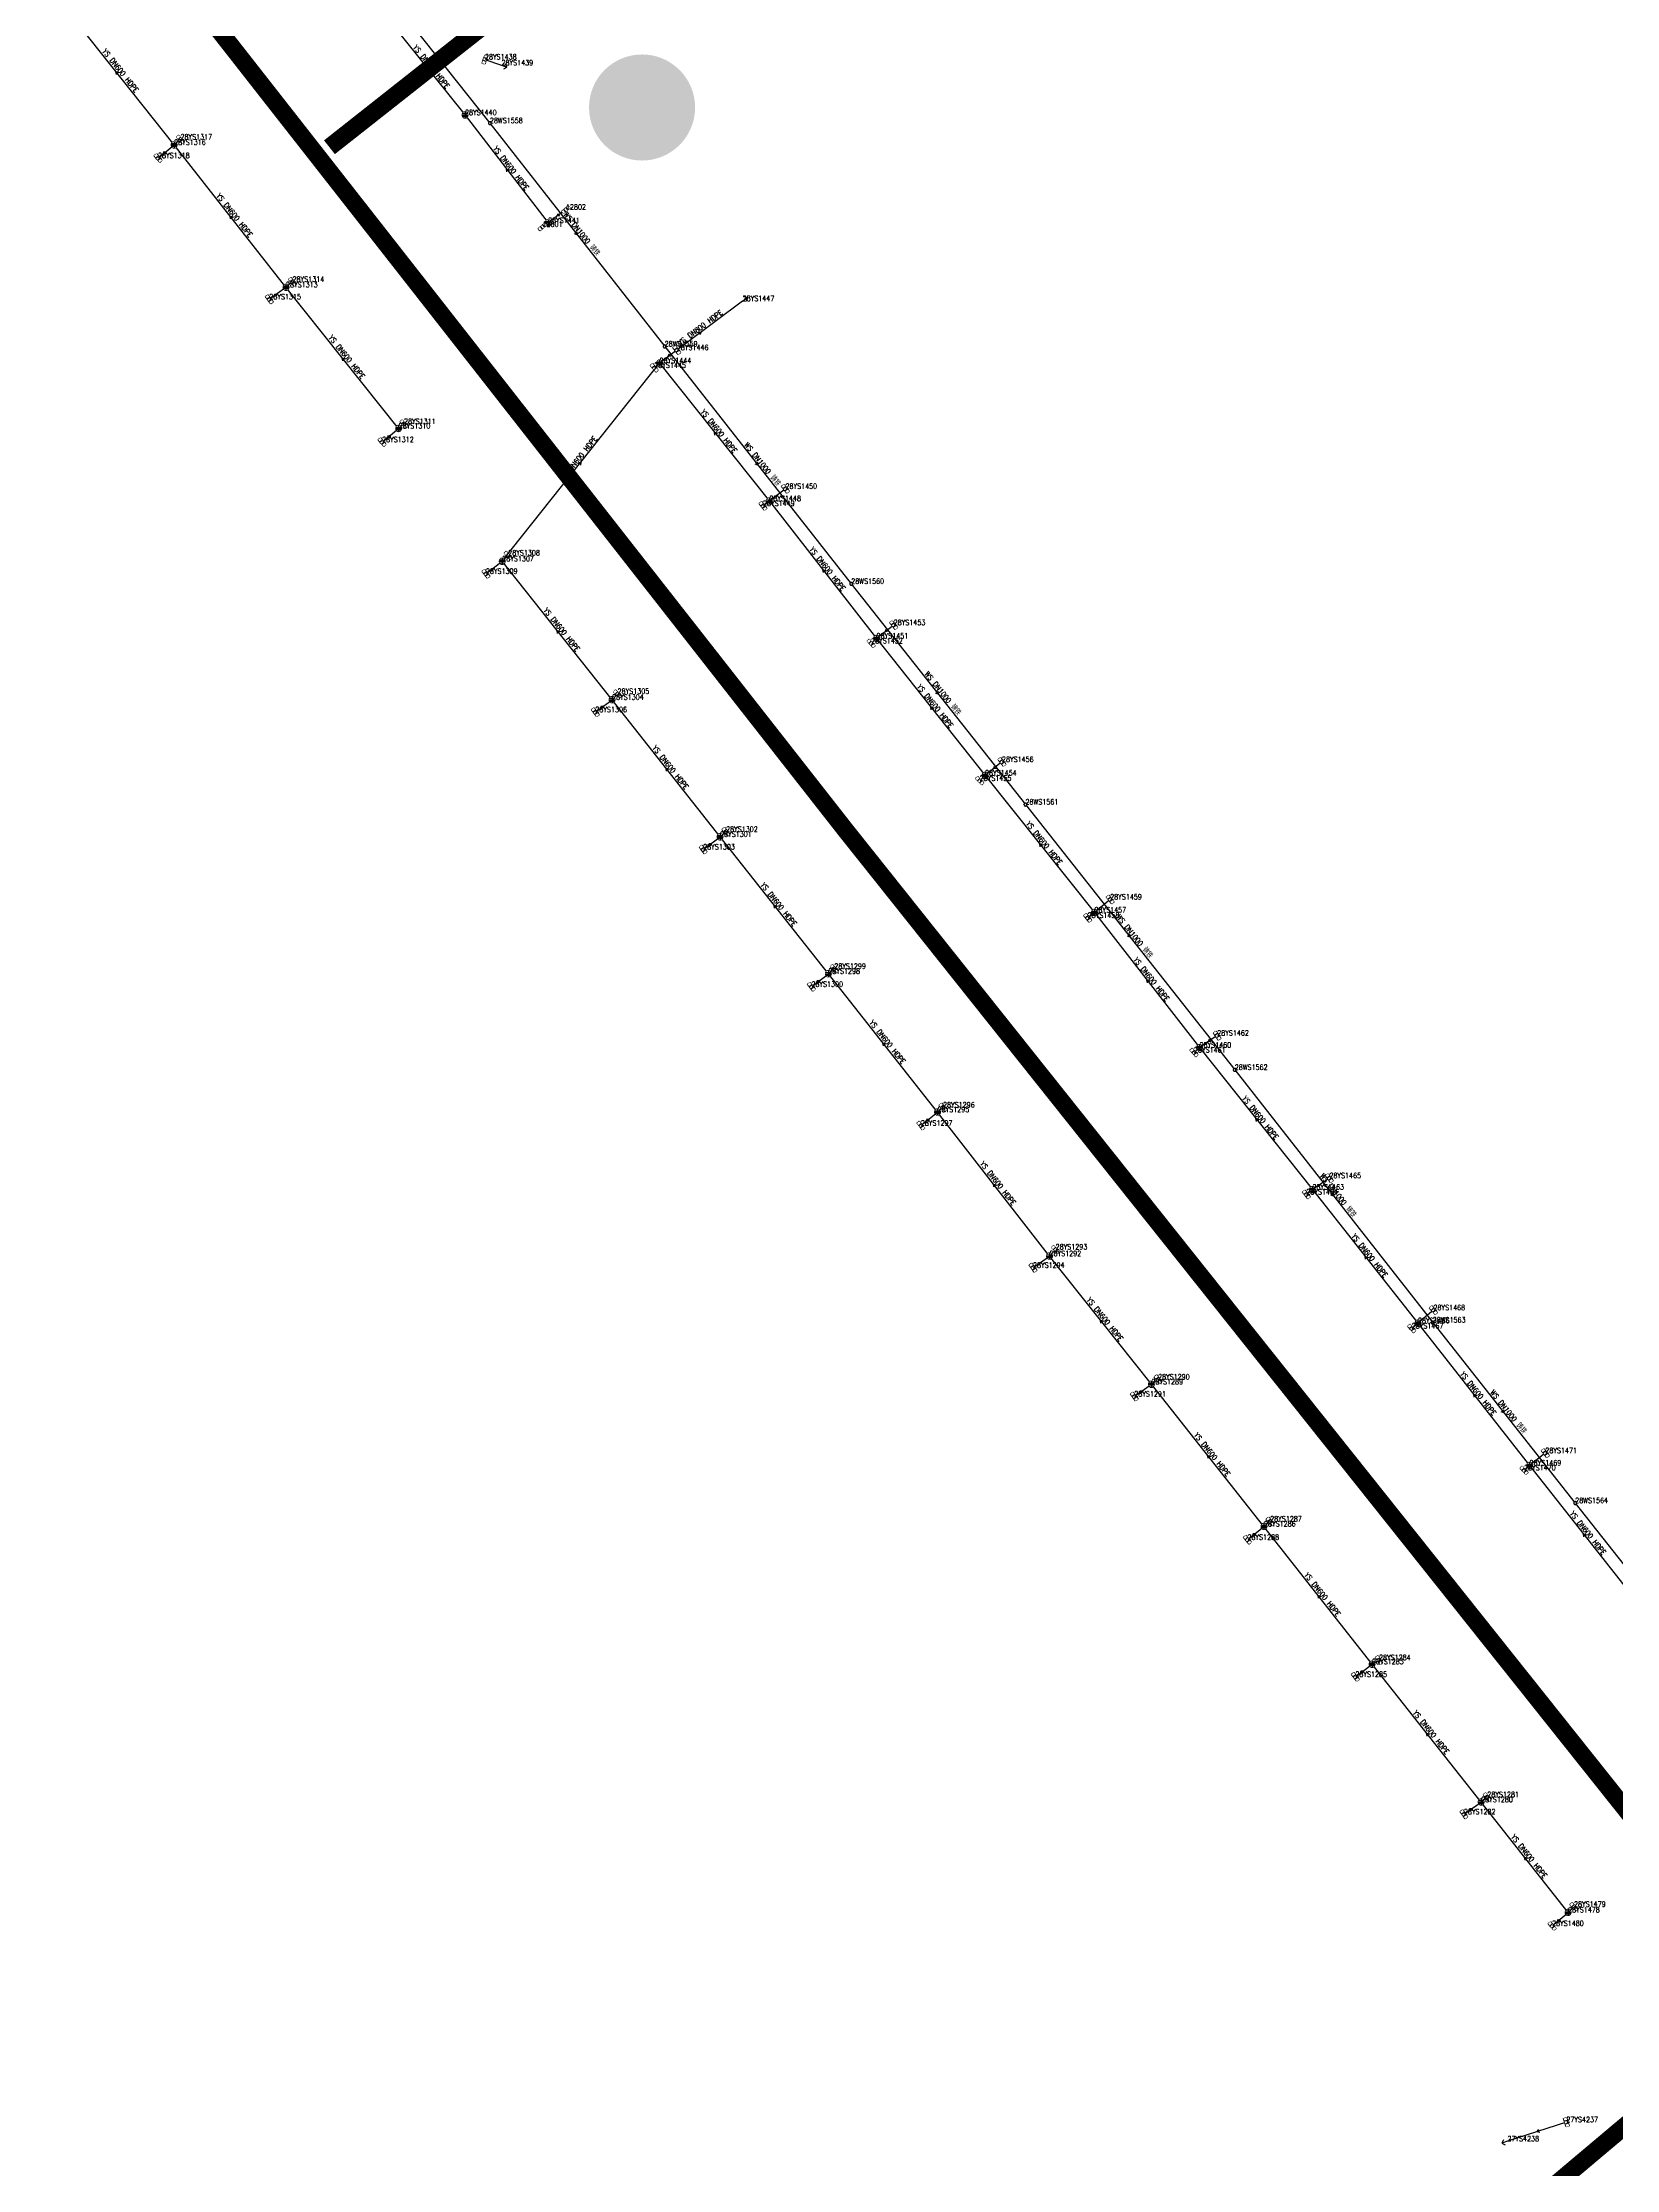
# Model space of a CAD drawing. Extents: x 78813 to 99477, y 2421021 to 2448125.
# Drawn here: x 82290.7 to 82559.9, y 2433852 to 2434215.7 of the extents above; entities that cross this region are included whole.
import ezdxf
from ezdxf.enums import TextEntityAlignment as Align

# ---------------------------------------------------------------- set-up
doc = ezdxf.new("R2010")
doc.units = 0
doc.set_wipeout_variables(frame=1)
doc.layers.get('0').update_dxf_attribs({"linetype": 'CONTINUOUS'})
for name, color, linetype in [('DX_WS', 16, 'CONTINUOUS'), ('DX_YS', 42, 'CONTINUOUS'), ('排口', 170, 'CONTINUOUS'), ('道路', 5, 'CONTINUOUS')]:
    doc.layers.add(name, color=color, linetype=linetype)
for name, color, linetype, true_color in [('WSLINE', 7, 'CONTINUOUS', 0x7f0000), ('YSANNEXE', 7, 'CONTINUOUS', 0xcc9900), ('YSLINE', 7, 'CONTINUOUS', 0xcc9900)]:
    doc.layers.add(name, color=color, linetype=linetype, true_color=true_color)
doc.styles.add('CcNameZT', font='txt.SHX', dxfattribs={"width": 0.8, "bigfont": 'HZTXT.SHX'})
doc.styles.get("Standard").update_dxf_attribs({"font": 'txt.shx', "bigfont": 'hztxt.shx'})

# ---------------------------------------------------------------- blocks, each defined once
blk = doc.blocks.new('PS管线点')
blk.add_wipeout([(0.5, 0), (0.5, 0.03), (0.5, 0.07), (0.49, 0.1), (0.48, 0.14), (0.47, 0.17), (0.46, 0.2), (0.44, 0.23), (0.42, 0.26), (0.4, 0.29), (0.38, 0.32), (0.36, 0.35), (0.33, 0.37), (0.31, 0.39), (0.28, 0.41), (0.25, 0.43), (0.22, 0.45), (0.19, 0.46), (0.15, 0.48), (0.12, 0.49), (0.09, 0.49), (0.05, 0.5), (0.02, 0.5), (-0.02, 0.5), (-0.05, 0.5), (-0.09, 0.49), (-0.12, 0.49), (-0.15, 0.48), (-0.19, 0.46), (-0.22, 0.45), (-0.25, 0.43), (-0.28, 0.41), (-0.31, 0.39), (-0.33, 0.37), (-0.36, 0.35), (-0.38, 0.32), (-0.4, 0.29), (-0.42, 0.26), (-0.44, 0.23), (-0.46, 0.2), (-0.47, 0.17), (-0.48, 0.14), (-0.49, 0.1), (-0.5, 0.07), (-0.5, 0.03), (-0.5, 0), (-0.5, -0.03), (-0.5, -0.07), (-0.49, -0.1), (-0.48, -0.14), (-0.47, -0.17), (-0.46, -0.2), (-0.44, -0.23), (-0.42, -0.26), (-0.4, -0.29), (-0.38, -0.32), (-0.36, -0.35), (-0.33, -0.37), (-0.31, -0.39), (-0.28, -0.41), (-0.25, -0.43), (-0.22, -0.45), (-0.19, -0.46), (-0.15, -0.48), (-0.12, -0.49), (-0.09, -0.49), (-0.05, -0.5), (-0.02, -0.5), (0.02, -0.5), (0.05, -0.5), (0.09, -0.49), (0.12, -0.49), (0.15, -0.48), (0.19, -0.46), (0.22, -0.45), (0.25, -0.43), (0.28, -0.41), (0.31, -0.39), (0.33, -0.37), (0.36, -0.35), (0.38, -0.32), (0.4, -0.29), (0.42, -0.26), (0.44, -0.23), (0.46, -0.2), (0.47, -0.17), (0.48, -0.14), (0.49, -0.1), (0.5, -0.07)])
blk.add_lwpolyline([(0.5, 0), (0.5, 0.03), (0.5, 0.07), (0.49, 0.1), (0.48, 0.14), (0.47, 0.17), (0.46, 0.2), (0.44, 0.23), (0.42, 0.26), (0.4, 0.29), (0.38, 0.32), (0.36, 0.35), (0.33, 0.37), (0.31, 0.39), (0.28, 0.41), (0.25, 0.43), (0.22, 0.45), (0.19, 0.46), (0.15, 0.48), (0.12, 0.49), (0.09, 0.49), (0.05, 0.5), (0.02, 0.5), (-0.02, 0.5), (-0.05, 0.5), (-0.09, 0.49), (-0.12, 0.49), (-0.15, 0.48), (-0.19, 0.46), (-0.22, 0.45), (-0.25, 0.43), (-0.28, 0.41), (-0.31, 0.39), (-0.33, 0.37), (-0.36, 0.35), (-0.38, 0.32), (-0.4, 0.29), (-0.42, 0.26), (-0.44, 0.23), (-0.46, 0.2), (-0.47, 0.17), (-0.48, 0.14), (-0.49, 0.1), (-0.5, 0.07), (-0.5, 0.03), (-0.5, 0), (-0.5, -0.03), (-0.5, -0.07), (-0.49, -0.1), (-0.48, -0.14), (-0.47, -0.17), (-0.46, -0.2), (-0.44, -0.23), (-0.42, -0.26), (-0.4, -0.29), (-0.38, -0.32), (-0.36, -0.35), (-0.33, -0.37), (-0.31, -0.39), (-0.28, -0.41), (-0.25, -0.43), (-0.22, -0.45), (-0.19, -0.46), (-0.15, -0.48), (-0.12, -0.49), (-0.09, -0.49), (-0.05, -0.5), (-0.02, -0.5), (0.02, -0.5), (0.05, -0.5), (0.09, -0.49), (0.12, -0.49), (0.15, -0.48), (0.19, -0.46), (0.22, -0.45), (0.25, -0.43), (0.28, -0.41), (0.31, -0.39), (0.33, -0.37), (0.36, -0.35), (0.38, -0.32), (0.4, -0.29), (0.42, -0.26), (0.44, -0.23), (0.46, -0.2), (0.47, -0.17), (0.48, -0.14), (0.49, -0.1), (0.5, -0.07), (0.5, 0)], close=True)
blk = doc.blocks.new('LX')
for p, q in [((-0.866, 0.5), (0, 0)), ((0, 0), (-0.866, -0.5))]:
    blk.add_line(p, q)
blk = doc.blocks.new('PS出水口')
for points in [[(0, 0), (1.97, 0)], [(1.15, -0.88), (1.97, 0), (1.11, 0.93)]]:
    blk.add_lwpolyline(points)
blk = doc.blocks.new('PS雨篦')
blk.add_lwpolyline([(-1.5, 0.5), (0, 0.5), (1.5, 0.5), (1.5, -0.5), (0, -0.5), (-1.5, -0.5)], close=True)
blk.add_wipeout([(-1.5, 0.5), (0, 0.5), (1.5, 0.5), (1.5, -0.5), (0, -0.5), (-1.5, -0.5)])
for p, q in [((-0.51, -0.5), (-0.51, 0.5)), ((0.49, -0.5), (0.49, 0.5))]:
    blk.add_line(p, q)
blk = doc.blocks.new('PS雨水井')
blk.add_lwpolyline([(1, 0), (1, 0.07), (0.99, 0.14), (0.98, 0.21), (0.96, 0.28), (0.94, 0.34), (0.91, 0.41), (0.88, 0.47), (0.85, 0.53), (0.81, 0.59), (0.77, 0.64), (0.72, 0.69), (0.67, 0.74), (0.62, 0.79), (0.56, 0.83), (0.5, 0.87), (0.44, 0.9), (0.37, 0.93), (0.31, 0.95), (0.24, 0.97), (0.17, 0.98), (0.1, 0.99), (0.03, 1), (-0.03, 1), (-0.1, 0.99), (-0.17, 0.98), (-0.24, 0.97), (-0.31, 0.95), (-0.37, 0.93), (-0.44, 0.9), (-0.5, 0.87), (-0.56, 0.83), (-0.62, 0.79), (-0.67, 0.74), (-0.72, 0.69), (-0.77, 0.64), (-0.81, 0.59), (-0.85, 0.53), (-0.88, 0.47), (-0.91, 0.41), (-0.94, 0.34), (-0.96, 0.28), (-0.98, 0.21), (-0.99, 0.14), (-1, 0.07), (-1, 0), (-1, -0.07), (-0.99, -0.14), (-0.98, -0.21), (-0.96, -0.28), (-0.94, -0.34), (-0.91, -0.41), (-0.88, -0.47), (-0.85, -0.53), (-0.81, -0.59), (-0.77, -0.64), (-0.72, -0.69), (-0.67, -0.74), (-0.62, -0.79), (-0.56, -0.83), (-0.5, -0.87), (-0.44, -0.9), (-0.37, -0.93), (-0.31, -0.95), (-0.24, -0.97), (-0.17, -0.98), (-0.1, -0.99), (-0.03, -1), (0.03, -1), (0.1, -0.99), (0.17, -0.98), (0.24, -0.97), (0.31, -0.95), (0.37, -0.93), (0.44, -0.9), (0.5, -0.87), (0.56, -0.83), (0.62, -0.79), (0.67, -0.74), (0.72, -0.69), (0.77, -0.64), (0.81, -0.59), (0.85, -0.53), (0.88, -0.47), (0.91, -0.41), (0.94, -0.34), (0.96, -0.28), (0.98, -0.21), (0.99, -0.14), (1, 0)], close=True)
blk.add_wipeout([(1, 0), (1, 0.07), (0.99, 0.14), (0.98, 0.21), (0.96, 0.28), (0.94, 0.34), (0.91, 0.41), (0.88, 0.47), (0.85, 0.53), (0.81, 0.59), (0.77, 0.64), (0.72, 0.69), (0.67, 0.74), (0.62, 0.79), (0.56, 0.83), (0.5, 0.87), (0.44, 0.9), (0.37, 0.93), (0.31, 0.95), (0.24, 0.97), (0.17, 0.98), (0.1, 0.99), (0.03, 1), (-0.03, 1), (-0.1, 0.99), (-0.17, 0.98), (-0.24, 0.97), (-0.31, 0.95), (-0.37, 0.93), (-0.44, 0.9), (-0.5, 0.87), (-0.56, 0.83), (-0.62, 0.79), (-0.67, 0.74), (-0.72, 0.69), (-0.77, 0.64), (-0.81, 0.59), (-0.85, 0.53), (-0.88, 0.47), (-0.91, 0.41), (-0.94, 0.34), (-0.96, 0.28), (-0.98, 0.21), (-0.99, 0.14), (-1, 0.07), (-1, 0), (-1, -0.07), (-0.99, -0.14), (-0.98, -0.21), (-0.96, -0.28), (-0.94, -0.34), (-0.91, -0.41), (-0.88, -0.47), (-0.85, -0.53), (-0.81, -0.59), (-0.77, -0.64), (-0.72, -0.69), (-0.67, -0.74), (-0.62, -0.79), (-0.56, -0.83), (-0.5, -0.87), (-0.44, -0.9), (-0.37, -0.93), (-0.31, -0.95), (-0.24, -0.97), (-0.17, -0.98), (-0.1, -0.99), (-0.03, -1), (0.03, -1), (0.1, -0.99), (0.17, -0.98), (0.24, -0.97), (0.31, -0.95), (0.37, -0.93), (0.44, -0.9), (0.5, -0.87), (0.56, -0.83), (0.62, -0.79), (0.67, -0.74), (0.72, -0.69), (0.77, -0.64), (0.81, -0.59), (0.85, -0.53), (0.88, -0.47), (0.91, -0.41), (0.94, -0.34), (0.96, -0.28), (0.98, -0.21), (0.99, -0.14)])
for p, q in [((-1, 0), (0, 0)), ((-0.88, 0.48), (0, 0.47)), ((0, 1), (0, 0)), ((0, 0.47), (0.88, 0.47)), ((0, 0), (0, -1)), ((0, 0), (1, 0)), ((-0.88, -0.48), (0, -0.48)), ((0, -0.48), (0.88, -0.48))]:
    blk.add_line(p, q)
blk = doc.blocks.new('测量点')
h = blk.add_hatch(color=256)
edge = h.paths.add_edge_path()
edge.add_arc((0, 0), 0.5, 0, 360)
blk.add_circle((0, 0), 0.5)

msp = doc.modelspace()

# ---------------------------------------------------------------- hatches: boundary and pattern name
at = {"layer": '排口', "linetype": 'Continuous'}
h = msp.add_hatch(color=256, dxfattribs=at)
edge = h.paths.add_edge_path()
edge.add_arc((82393.25, 2434204.57), 9.07, 0, 360)

# ---------------------------------------------------------------- linework, layer by layer
at = {"layer": 'WSLINE'}
for p, q in [((82331.46, 2434247.08), (82367.23, 2434201.89)), ((82367.23, 2434201.89), (82397.12, 2434163.71)), ((82397.12, 2434163.71), (82429.02, 2434123.12)), ((82429.02, 2434123.12), (82458.81, 2434085.37)), ((82458.81, 2434085.37), (82494.6, 2434040)), ((82494.6, 2434040), (82528.45, 2433996.79)), ((82528.45, 2433996.79), (82552.82, 2433965.93)), ((82552.82, 2433965.93), (82582.27, 2433928.49))]:
    msp.add_line(p, q, dxfattribs=at)
at = {"layer": 'YSLINE'}
for p, q in [((82313.23, 2434198.17), (82293.32, 2434223.29)), ((82349.95, 2434219.5), (82362.98, 2434203.28)), ((82366.38, 2434212.79), (82369.21, 2434211.79)), ((82310.48, 2434195.92), (82313.23, 2434198.17)), ((82314.31, 2434199.12), (82313.23, 2434198.17)), ((82332.36, 2434173.83), (82313.23, 2434198.17)), ((82376.23, 2434184.17), (82377.18, 2434184.83)), ((82380.23, 2434187.1), (82377.18, 2434184.83)), ((82329.51, 2434171.77), (82332.36, 2434173.83)), ((82333.47, 2434174.77), (82332.36, 2434173.83)), ((82351.62, 2434149.69), (82332.36, 2434173.83)), ((82369.34, 2434126.97), (82396.24, 2434160.86)), ((82395.33, 2434160.06), (82396.24, 2434160.86)), ((82396.24, 2434160.86), (82415.02, 2434137.27)), ((82348.79, 2434147.35), (82351.62, 2434149.69)), ((82352.54, 2434150.45), (82351.62, 2434149.69)), ((82413.93, 2434136.43), (82415.02, 2434137.27)), ((82417.77, 2434139.37), (82415.02, 2434137.27)), ((82366.54, 2434124.83), (82369.34, 2434126.97)), ((82370.36, 2434127.98), (82369.34, 2434126.97)), ((82388.12, 2434103.3), (82369.34, 2434126.97)), ((82436.28, 2434116.06), (82433.35, 2434113.77)), ((82432.42, 2434112.93), (82433.35, 2434113.77)), ((82433.35, 2434113.77), (82451.9, 2434090.34)), ((82389.06, 2434104.3), (82388.12, 2434103.3)), ((82385.25, 2434101.16), (82388.12, 2434103.3)), ((82406.59, 2434079.85), (82388.12, 2434103.3)), ((82454.8, 2434092.65), (82451.9, 2434090.34)), ((82450.99, 2434089.44), (82451.9, 2434090.34)), ((82403.7, 2434077.69), (82406.59, 2434079.85)), ((82407.62, 2434080.72), (82406.59, 2434079.85)), ((82425.11, 2434056.44), (82406.59, 2434079.85)), ((82473.3, 2434069.14), (82470.61, 2434066.92)), ((82469.46, 2434065.99), (82470.61, 2434066.92)), ((82470.61, 2434066.92), (82488.58, 2434043.8)), ((82422.21, 2434054.22), (82425.11, 2434056.44)), ((82426.12, 2434057.28), (82425.11, 2434056.44)), ((82443.78, 2434032.78), (82425.11, 2434056.44)), ((82491.6, 2434045.86), (82488.58, 2434043.8)), ((82487.63, 2434042.96), (82488.58, 2434043.8)), ((82440.92, 2434030.47), (82443.78, 2434032.78)), ((82444.72, 2434033.57), (82443.78, 2434032.78)), ((82462.93, 2434008.16), (82443.78, 2434032.78)), ((82510.79, 2434021.48), (82507.88, 2434019.52)), ((82506.84, 2434018.7), (82507.88, 2434019.52)), ((82507.88, 2434019.52), (82525.93, 2433996.68)), ((82463.97, 2434009.29), (82462.93, 2434008.16)), ((82460.1, 2434006.17), (82462.93, 2434008.16)), ((82480.35, 2433986.23), (82462.93, 2434008.16)), ((82524.86, 2433995.78), (82525.93, 2433996.68)), ((82477.42, 2433984.14), (82480.35, 2433986.23)), ((82481.49, 2433987.07), (82480.35, 2433986.23)), ((82499.6, 2433961.93), (82480.35, 2433986.23)), ((82547.71, 2433974.46), (82545.02, 2433972.35)), ((82544.07, 2433971.52), (82545.02, 2433972.35)), ((82496.77, 2433959.65), (82499.6, 2433961.93)), ((82500.66, 2433962.77), (82499.6, 2433961.93)), ((82518.08, 2433938.36), (82499.6, 2433961.93)), ((82515.23, 2433936.19), (82518.08, 2433938.36)), ((82519.28, 2433939.07), (82518.08, 2433938.36)), ((82536.74, 2433914.8), (82518.08, 2433938.36)), ((82533.79, 2433912.7), (82536.74, 2433914.8)), ((82537.79, 2433915.65), (82536.74, 2433914.8)), ((82551.61, 2433895.93), (82536.74, 2433914.8)), ((82552.62, 2433896.9), (82551.61, 2433895.93)), ((82548.87, 2433893.6), (82551.61, 2433895.93)), ((82551.31, 2433860.05), (82541.23, 2433856.78))]:
    msp.add_line(p, q, dxfattribs=at)

# ---------------------------------------------------------------- block references
at = {"layer": 'DX_WS', "xscale": 0.4999999999630151, "yscale": 0.5, "zscale": 0.5, "rotation": 308.2512937831649}
for p in [(82382.17, 2434182.8), (82413.07, 2434143.41), (82443.91, 2434104.24), (82476.7, 2434062.69), (82511.52, 2434018.4), (82540.64, 2433981.36)]:
    msp.add_blockref('LX', p, dxfattribs=at)
at = {"layer": 'DX_YS', "yscale": 0.5, "zscale": 0.5}
for p, xscale, rotation in [((82369.21, 2434211.79, 2.26), 0.4999999999324825, 340.6181495901964), ((82410.45, 2434171.48, 0.12), 0.5000000000154258, 36.78915393120123), ((82541.23, 2433856.78, 2.25), 0.4999999999376258, 197.9444059462593)]:
    msp.add_blockref('PS出水口', p, dxfattribs=dict(at, xscale=xscale, rotation=rotation))
at = {"layer": 'DX_YS', "xscale": 0.5, "yscale": 0.5, "zscale": 0.5}
msp.add_blockref('测量点', (82380.23, 2434187.1, 2.81), dxfattribs=at)
at = {"layer": 'YSANNEXE'}
for p, xscale, yscale, zscale, rotation in [((82303.28, 2434210.73), 0.5000000000000124, 0.5000000000000124, 0.5000000000000124, 128.3425461086518), ((82356.47, 2434211.39), 0.5000000001388842, 0.5, 0.5, 128.8242484920156), ((82370.08, 2434194.06), 0.4999999999060994, 0.5, 0.5, 127.6783329236265), ((82322.8, 2434186), 0.5000000000000124, 0.5000000000000124, 0.5000000000000124, 128.3425461086518), ((82403.35, 2434166.17), 0.5000000000987567, 0.5, 0.5, 36.5780435047836), ((82341.99, 2434161.76), 0.5000000000000124, 0.5000000000000124, 0.5000000000000124, 128.3425461086518), ((82405.63, 2434149.06), 0.5000000001002913, 0.5, 0.5, 128.2512907003004), ((82382.79, 2434143.91), 0.5000000001003929, 0.5, 0.5, 51.56620157030893), ((82424.19, 2434125.52), 0.4999999999060994, 0.5, 0.5, 127.6783329236265), ((82378.73, 2434115.14), 0.5000000000000124, 0.5000000000000124, 0.5000000000000124, 128.3425461086518), ((82442.63, 2434102.05), 0.5000000001002913, 0.5, 0.5, 128.2512907003004), ((82397.35, 2434091.58), 0.5000000000000124, 0.5000000000000124, 0.5000000000000124, 128.3425461086518), ((82461.25, 2434078.63), 0.5000000001388842, 0.5, 0.5, 128.8242484920156), ((82415.85, 2434068.14), 0.5000000000000124, 0.5000000000000124, 0.5000000000000124, 128.3425461086518), ((82479.59, 2434055.36), 0.4999999999060994, 0.5, 0.5, 127.6783329236265), ((82434.45, 2434044.61), 0.5000000000000124, 0.5000000000000124, 0.5000000000000124, 128.3425461086518), ((82498.23, 2434031.66), 0.5000000001002913, 0.5, 0.5, 128.2512907003004), ((82453.36, 2434020.47), 0.5000000000862933, 0.5, 0.5, 127.7695883071966), ((82516.9, 2434008.1), 0.5000000001002913, 0.5, 0.5, 128.2512907003004), ((82471.64, 2433997.19), 0.5000000000000124, 0.5000000000000124, 0.5000000000000124, 128.3425461086518), ((82535.48, 2433984.52), 0.5000000001002913, 0.5, 0.5, 128.2512907003004), ((82489.97, 2433974.08), 0.5000000000000124, 0.5000000000000124, 0.5000000000000124, 128.3425461086518), ((82554.25, 2433960.64), 0.5000000001002913, 0.5, 0.5, 128.2512907003004), ((82508.84, 2433950.14), 0.5000000000000124, 0.5000000000000124, 0.5000000000000124, 128.3425461086518), ((82527.41, 2433926.58), 0.5000000000000124, 0.5000000000000124, 0.5000000000000124, 128.3425461086518), ((82544.18, 2433905.36), 0.5000000000000124, 0.5000000000000124, 0.5000000000000124, 128.3425461086518), ((82546.27, 2433858.42), 0.500000000072326, 0.5, 0.5, 197.6704393446402)]:
    msp.add_blockref('LX', p, dxfattribs=dict(at, xscale=xscale, yscale=yscale, zscale=zscale, rotation=rotation))

# ---------------------------------------------------------------- texts
at = {"layer": 'DX_WS', "style": 'CcNameZT', "width": 0.8}
for rotation, p in [(308.0582, (82382.37, 2434182.95, 2.17)), (308.1644, (82413.26, 2434143.57, 2.29)), (308.2795, (82444.11, 2434104.4, 2.26)), (308.2697, (82476.9, 2434062.84, 2.29)), (308.0808, (82511.72, 2434018.55, 2.31)), (308.2936, (82540.83, 2433981.52, 2.36))]:
    msp.add_text(' WS DN1000 铸铁', height=0.9, rotation=rotation, dxfattribs=at).set_placement(p, align=Align.CENTER)
at = {"layer": 'DX_YS', "style": 'CcNameZT', "width": 0.8}
for rotation, p in [(308.3955, (82303.48, 2434210.89, 1.37)), (308.7854, (82356.66, 2434211.55, 1.55)), (307.5797, (82370.28, 2434194.21, 1.55)), (308.1603, (82322.99, 2434186.15, 1.33)), (308.5865, (82342.19, 2434161.91, 1.37)), (308.528, (82405.83, 2434149.22, 0.95)), (51.5571, (82382.6, 2434144.07, 0.96)), (308.4219, (82378.93, 2434115.29, 1.12)), (308.3762, (82442.82, 2434102.21, 0.98)), (308.2276, (82397.55, 2434091.73, 1.04)), (308.6064, (82461.45, 2434078.79, 1.04)), (308.3478, (82416.05, 2434068.3, 1.14)), (307.8611, (82479.79, 2434055.51, 1.18)), (308.2809, (82434.64, 2434044.76, 1.37)), (308.4812, (82498.43, 2434031.81, 1.22)), (307.8747, (82453.55, 2434020.62, 1.53)), (308.3185, (82517.1, 2434008.25, 1.22)), (308.4521, (82471.84, 2433997.35, 1.55)), (308.1272, (82535.67, 2433984.67, 1.21)), (308.388, (82490.17, 2433974.23, 1.51)), (308.1035, (82509.04, 2433950.3, 1.46)), (308.3877, (82527.61, 2433926.74, 1.63)), (308.223, (82544.37, 2433905.52, 1.62))]:
    msp.add_text(' YS DN600 HDPE', height=0.9, rotation=rotation, dxfattribs=at).set_placement(p, align=Align.CENTER)
at = {"layer": 'DX_YS', "width": 0.8}
for s, p in [('28YS1439', (82369.21, 2434211.79, 2.26)), ('28YS1447', (82410.45, 2434171.48, 0.12)), ('27YS4238', (82541.23, 2433856.78, 2.25))]:
    msp.add_text(s, height=0.9, dxfattribs=at).set_placement(p)

# ---------------------------------------------------------------- next in the draw order: block references
at = {"layer": 'DX_WS', "xscale": 0.5, "yscale": 0.5, "zscale": 0.5}
for p in [(82367.23, 2434201.89, 2.17), (82397.12, 2434163.71, 2.29), (82429.02, 2434123.12, 2.26), (82458.81, 2434085.37, 2.29), (82494.6, 2434040, 2.31), (82528.45, 2433996.79, 2.36), (82552.82, 2433965.93, 2.28)]:
    msp.add_blockref('PS管线点', p, dxfattribs=at)
at = {"layer": 'DX_YS', "yscale": 0.5, "zscale": 0.5}
for p, xscale, rotation in [((82366.38, 2434212.79, 2.48), 0.5000000000186482, 250.6181495671544), ((82533.79, 2433912.7, 2.7), 0.5000000000619514, 305.4202008567078), ((82551.31, 2433860.05, 2.36), 0.4999999998802797, 107.9444059746792)]:
    msp.add_blockref('PS雨篦', p, dxfattribs=dict(at, xscale=xscale, rotation=rotation))
at = {"layer": 'DX_YS', "xscale": 0.5, "yscale": 0.5, "zscale": 0.5}
for p in [(82313.23, 2434198.17, 1.37), (82332.36, 2434173.83, 1.33), (82351.62, 2434149.69, 1.37), (82369.34, 2434126.97, 0.96), (82388.12, 2434103.3, 1.12), (82406.59, 2434079.85, 1.04), (82425.11, 2434056.44, 1.14), (82443.78, 2434032.78, 1.37), (82462.93, 2434008.16, 1.53), (82480.35, 2433986.23, 1.55), (82499.6, 2433961.93, 1.51), (82518.08, 2433938.36, 1.46), (82536.74, 2433914.8, 1.63), (82551.61, 2433895.93, 1.62)]:
    msp.add_blockref('PS雨水井', p, dxfattribs=at)

# ---------------------------------------------------------------- next in the draw order: linework, layer by layer
at = {"layer": 'YSLINE'}
for p, q in [((82362.98, 2434203.28), (82377.18, 2434184.83)), ((82410.45, 2434171.48), (82396.24, 2434160.86)), ((82399.19, 2434163.09), (82396.24, 2434160.86)), ((82415.02, 2434137.27), (82433.35, 2434113.77)), ((82451.9, 2434090.34), (82470.61, 2434066.92)), ((82488.58, 2434043.8), (82507.88, 2434019.52)), ((82528.58, 2433998.9), (82525.93, 2433996.68)), ((82525.93, 2433996.68), (82545.02, 2433972.35)), ((82545.02, 2433972.35), (82563.47, 2433948.93))]:
    msp.add_line(p, q, dxfattribs=at)
at = {"layer": '道路', "const_width": 3, "flags": 128}
msp.add_lwpolyline([(82588.48, 2433882.25), (82506.66, 2433813.4), (82700.56, 2433563.37)], dxfattribs=at)

# ---------------------------------------------------------------- next in the draw order: block references
at = {"layer": 'DX_YS', "yscale": 0.5, "zscale": 0.5}
for p, xscale, rotation in [((82314.31, 2434199.12, 2.25), 0.4999999998934325, 131.5172197693617), ((82310.48, 2434195.92, 2.5), 0.4999999999328921, 309.1976865942935), ((82333.47, 2434174.77, 2.15), 0.4999999999882513, 130.1738816190499), ((82329.51, 2434171.77, 2.44), 0.500000000151027, 305.8897153371436), ((82352.54, 2434150.45, 2.11), 0.5000000001394074, 130.0892723080555), ((82348.79, 2434147.35, 2.46), 0.4999999998770176, 309.5298534000055), ((82366.54, 2434124.83, 2.53), 0.4999999998571958, 307.4099168374547), ((82370.36, 2434127.98, 2.21), 0.5000000000888939, 134.8025263994071), ((82389.06, 2434104.3, 2.16), 0.4999999999080346, 136.5290930105028), ((82385.25, 2434101.16, 2.54), 0.4999999998991564, 306.8218710276571), ((82403.7, 2434077.69, 2.5), 0.50000000009043, 306.7969457870157), ((82407.62, 2434080.72, 2.16), 0.5000000001540331, 130.0615242905246), ((82426.12, 2434057.28, 2.18), 0.4999999999319487, 129.7440769740077), ((82422.21, 2434054.22, 2.5), 0.4999999999046408, 307.3555762508166), ((82440.92, 2434030.47, 2.58), 0.5000000000513829, 308.9275435828135), ((82444.72, 2434033.57, 2.24), 0.4999999998387246, 130.0990245167851), ((82463.97, 2434009.29, 2.37), 0.5000000001382109, 137.4849611576468), ((82460.1, 2434006.17, 2.71), 0.4999999998179917, 305.16274853122), ((82481.49, 2433987.07, 2.4), 0.5000000000378513, 126.3124689792064), ((82477.42, 2433984.14, 2.74), 0.5000000000109694, 305.5747576316072), ((82500.66, 2433962.77, 2.3), 0.4999999998707028, 128.3757757176153), ((82496.77, 2433959.65, 2.65), 0.4999999999663257, 308.7731626273767), ((82519.28, 2433939.07, 2.18), 0.4999999998804671, 120.6309334811106), ((82515.23, 2433936.19, 2.51), 0.5000000000273166, 307.2404288236196), ((82537.79, 2433915.65, 2.4), 0.5000000000383267, 129.0835760771011), ((82552.62, 2433896.9, 2.24), 0.4999999999622161, 134.131070980526), ((82548.87, 2433893.6, 2.61), 0.499999999998501, 310.3973221170518)]:
    msp.add_blockref('PS雨篦', p, dxfattribs=dict(at, xscale=xscale, rotation=rotation))

# ---------------------------------------------------------------- next in the draw order: texts
at = {"layer": 'DX_WS', "style": 'CcNameZT', "width": 0.8}
for s, p in [('28WS1558', (82367.23, 2434201.89, 2.17)), ('28WS1559', (82397.12, 2434163.71, 2.29)), ('28WS1560', (82429.02, 2434123.12, 2.26)), ('28WS1561', (82458.81, 2434085.37, 2.29)), ('28WS1562', (82494.6, 2434040, 2.31)), ('28WS1563', (82528.45, 2433996.79, 2.36)), ('28WS1564', (82552.82, 2433965.93, 2.28))]:
    msp.add_text(s, height=0.9, dxfattribs=at).set_placement(p)
at = {"layer": 'DX_YS', "width": 0.8}
for s, p in [('28YS1438', (82366.38, 2434212.79, 2.48)), ('27YS4237', (82551.31, 2433860.05, 2.36))]:
    msp.add_text(s, height=0.9, dxfattribs=at).set_placement(p)
at = {"layer": 'DX_YS', "style": 'CcNameZT', "width": 0.8}
for rotation, p in [(307.9498, (82424.39, 2434125.67, 0.84)), (308.2288, (82554.44, 2433960.8, 1.25))]:
    msp.add_text(' YS DN600 HDPE', height=0.9, rotation=rotation, dxfattribs=at).set_placement(p, align=Align.CENTER)

# ---------------------------------------------------------------- next in the draw order: block references
at = {"layer": 'DX_YS', "xscale": 0.5, "yscale": 0.5, "zscale": 0.5}
for p in [(82362.98, 2434203.28, 1.55), (82377.18, 2434184.83, 1.55), (82396.24, 2434160.86, 0.85), (82415.02, 2434137.27, 0.95), (82433.35, 2434113.77, 0.84), (82451.9, 2434090.34, 0.98), (82470.61, 2434066.92, 1.04), (82488.58, 2434043.8, 1.18), (82507.88, 2434019.52, 1.22), (82525.93, 2433996.68, 1.22), (82545.02, 2433972.35, 1.21)]:
    msp.add_blockref('PS雨水井', p, dxfattribs=at)
at = {"layer": 'DX_YS', "xscale": 0.5000000001820684, "yscale": 0.5, "zscale": 0.5, "rotation": 124.3463130089113}
msp.add_blockref('PS雨篦', (82491.6, 2434045.86, 2.8), dxfattribs=at)
at = {"layer": 'YSANNEXE', "yscale": 0.5, "zscale": 0.5}
for p, xscale, rotation in [((82311.85, 2434197.05), 0.5000000001339261, 38.96113008887203), ((82350.21, 2434148.52), 0.4999999999792266, 39.53408786026023), ((82386.68, 2434102.23), 0.4999999998630701, 36.66929886726163), ((82405.14, 2434078.77), 0.4999999998630701, 36.66929886726163), ((82423.66, 2434055.33), 0.4999999999545856, 37.24225667706888), ((82442.35, 2434031.63), 0.5000000001339261, 38.96113008887203), ((82478.89, 2433985.19), 0.4999999999741467, 35.52338329475418), ((82498.18, 2433960.79), 0.5000000001339261, 38.96113008887203), ((82516.65, 2433937.27), 0.4999999999545856, 37.24225667706888), ((82535.27, 2433913.75), 0.4999999999741467, 35.52338329475418), ((82550.24, 2433894.76), 0.4999999999234024, 40.68000344484277)]:
    msp.add_blockref('LX', p, dxfattribs=dict(at, xscale=xscale, rotation=rotation))

# ---------------------------------------------------------------- next in the draw order: texts
at = {"layer": 'DX_YS', "width": 0.8}
for s, p in [('28YS1316', (82313.23, 2434198.17, 1.37)), ('28YS1317', (82314.31, 2434199.12, 2.25)), ('28YS1318', (82310.48, 2434195.92, 2.5)), ('28YS1315', (82329.51, 2434171.77, 2.44)), ('28YS1313', (82332.36, 2434173.83, 1.33)), ('28YS1314', (82333.47, 2434174.77, 2.15)), ('28YS1311', (82352.54, 2434150.45, 2.11)), ('28YS1312', (82348.79, 2434147.35, 2.46)), ('28YS1310', (82351.62, 2434149.69, 1.37)), ('28YS1309', (82366.54, 2434124.83, 2.53)), ('28YS1307', (82369.34, 2434126.97, 0.96)), ('28YS1308', (82370.36, 2434127.98, 2.21)), ('28YS1304', (82388.12, 2434103.3, 1.12)), ('28YS1305', (82389.06, 2434104.3, 2.16)), ('28YS1306', (82385.25, 2434101.16, 2.54)), ('28YS1303', (82403.7, 2434077.69, 2.5)), ('28YS1301', (82406.59, 2434079.85, 1.04)), ('28YS1302', (82407.62, 2434080.72, 2.16)), ('28YS1298', (82425.11, 2434056.44, 1.14)), ('28YS1299', (82426.12, 2434057.28, 2.18)), ('28YS1300', (82422.21, 2434054.22, 2.5)), ('28YS1296', (82444.72, 2434033.57, 2.24)), ('28YS1297', (82440.92, 2434030.47, 2.58)), ('28YS1295', (82443.78, 2434032.78, 1.37)), ('28YS1292', (82462.93, 2434008.16, 1.53)), ('28YS1293', (82463.97, 2434009.29, 2.37)), ('28YS1294', (82460.1, 2434006.17, 2.71)), ('28YS1289', (82480.35, 2433986.23, 1.55)), ('28YS1290', (82481.49, 2433987.07, 2.4)), ('28YS1291', (82477.42, 2433984.14, 2.74)), ('28YS1286', (82499.6, 2433961.93, 1.51)), ('28YS1287', (82500.66, 2433962.77, 2.3)), ('28YS1288', (82496.77, 2433959.65, 2.65)), ('28YS1284', (82519.28, 2433939.07, 2.18)), ('28YS1285', (82515.23, 2433936.19, 2.51)), ('28YS1283', (82518.08, 2433938.36, 1.46)), ('28YS1280', (82536.74, 2433914.8, 1.63)), ('28YS1281', (82537.79, 2433915.65, 2.4)), ('28YS1282', (82533.79, 2433912.7, 2.7)), ('28YS1478', (82551.61, 2433895.93, 1.62)), ('28YS1479', (82552.62, 2433896.9, 2.24)), ('28YS1480', (82548.87, 2433893.6, 2.61))]:
    msp.add_text(s, height=0.9, dxfattribs=at).set_placement(p)

# ---------------------------------------------------------------- next in the draw order: linework, layer by layer
at = {"layer": '道路', "const_width": 3, "flags": 128}
msp.add_lwpolyline([(82387.7, 2434235.53), (82339.79, 2434197.77), (82710.24, 2434490.02), (82998.68, 2434431.51)], dxfattribs=at)

# ---------------------------------------------------------------- next in the draw order: block references
at = {"layer": 'DX_YS', "yscale": 0.5, "zscale": 0.5}
for p, xscale, rotation in [((82380.23, 2434187.1, 2.81), 0.499999999857888, 40.16648119226884), ((82399.19, 2434163.09, 2.86), 0.500000000161028, 127.133574235428), ((82395.33, 2434160.06, 2.25), 0.4999999999214989, 311.0744202087412), ((82417.77, 2434139.37, 2.83), 0.4999999998743953, 127.3999388927338), ((82413.93, 2434136.43, 2.35), 0.5000000001168798, 307.5736398837149), ((82436.28, 2434116.06, 2.76), 0.500000000154312, 128.1451173243637), ((82432.42, 2434112.93, 2.31), 0.5000000001185205, 311.8380580275045), ((82454.8, 2434092.65, 2.71), 0.5000000001020267, 128.4230701393687), ((82450.99, 2434089.44, 2.23), 0.5000000000507271, 314.6523740492426), ((82473.3, 2434069.14, 2.83), 0.4999999999765825, 129.5387683471041), ((82469.46, 2434065.99, 2.25), 0.5000000000130483, 308.7022405814625), ((82487.63, 2434042.96, 2.36), 0.4999999998254321, 311.4416511429118), ((82510.79, 2434021.48, 2.73), 0.5000000001572439, 124.0708249963642), ((82506.84, 2434018.7, 2.31), 0.500000000168267, 307.9206801211503), ((82528.58, 2433998.9, 2.8), 0.5000000000675273, 129.9627025039921), ((82524.86, 2433995.78, 2.22), 0.5000000000191994, 310.1667401437343), ((82547.71, 2433974.46, 2.69), 0.4999999999545662, 128.2222443929361), ((82544.07, 2433971.52, 2.22), 0.4999999998619561, 311.2284168391331)]:
    msp.add_blockref('PS雨篦', p, dxfattribs=dict(at, xscale=xscale, rotation=rotation))
at = {"layer": 'DX_YS', "xscale": 0.5, "yscale": 0.5, "zscale": 0.5}
msp.add_blockref('测量点', (82376.23, 2434184.17, 2.43), dxfattribs=at)

# ---------------------------------------------------------------- next in the draw order: texts
at = {"layer": 'DX_YS', "width": 0.8}
for s, p in [('28YS1440', (82362.98, 2434203.28, 1.55)), ('28YS1462', (82491.6, 2434045.86, 2.8))]:
    msp.add_text(s, height=0.9, dxfattribs=at).set_placement(p)

# ---------------------------------------------------------------- next in the draw order: block references
at = {"layer": 'DX_YS', "xscale": 0.499999999857888, "yscale": 0.5, "zscale": 0.5, "rotation": 40.16648119226884}
msp.add_blockref('PS雨篦', (82376.23, 2434184.17, 2.43), dxfattribs=at)
at = {"layer": 'YSANNEXE', "yscale": 0.5, "zscale": 0.5}
for p, xscale, rotation in [((82397.71, 2434161.97), 0.5000000000978088, 217.1510043685647), ((82434.82, 2434114.92), 0.500000000041047, 218.2969199518953), ((82453.35, 2434091.49), 0.500000000041047, 218.2969199518953), ((82490.09, 2434044.83), 0.5000000001240813, 214.2862153990131)]:
    msp.add_blockref('LX', p, dxfattribs=dict(at, xscale=xscale, rotation=rotation))

# ---------------------------------------------------------------- next in the draw order: texts
at = {"layer": 'DX_YS', "width": 0.8}
for s, p in [('12802', (82380.23, 2434187.1, 2.81)), ('28YS1444', (82396.24, 2434160.86, 0.85)), ('28YS1446', (82399.19, 2434163.09, 2.86)), ('28YS1445', (82395.33, 2434160.06, 2.25)), ('28YS1450', (82417.77, 2434139.37, 2.83)), ('28YS1449', (82413.93, 2434136.43, 2.35)), ('28YS1448', (82415.02, 2434137.27, 0.95)), ('28YS1451', (82433.35, 2434113.77, 0.84)), ('28YS1453', (82436.28, 2434116.06, 2.76)), ('28YS1452', (82432.42, 2434112.93, 2.31)), ('28YS1456', (82454.8, 2434092.65, 2.71)), ('28YS1455', (82450.99, 2434089.44, 2.23)), ('28YS1454', (82451.9, 2434090.34, 0.98)), ('28YS1457', (82470.61, 2434066.92, 1.04)), ('28YS1459', (82473.3, 2434069.14, 2.83)), ('28YS1458', (82469.46, 2434065.99, 2.25)), ('28YS1461', (82487.63, 2434042.96, 2.36)), ('28YS1460', (82488.58, 2434043.8, 1.18)), ('28YS1463', (82507.88, 2434019.52, 1.22)), ('28YS1465', (82510.79, 2434021.48, 2.73)), ('28YS1464', (82506.84, 2434018.7, 2.31)), ('28YS1468', (82528.58, 2433998.9, 2.8)), ('28YS1467', (82524.86, 2433995.78, 2.22)), ('28YS1466', (82525.93, 2433996.68, 1.22)), ('28YS1469', (82545.02, 2433972.35, 1.21)), ('28YS1471', (82547.71, 2433974.46, 2.69)), ('28YS1470', (82544.07, 2433971.52, 2.22))]:
    msp.add_text(s, height=0.9, dxfattribs=at).set_placement(p)
at = {"layer": 'DX_YS', "style": 'CcNameZT', "width": 0.8}
msp.add_text(' YS DN800 HDPE', height=0.9, rotation=36.7892, dxfattribs=at).set_placement((82403.2, 2434166.37, 0.52), align=Align.CENTER)

# ---------------------------------------------------------------- next in the draw order: linework, layer by layer
at = {"layer": '道路', "const_width": 3, "flags": 128}
msp.add_lwpolyline([(83418.46, 2432865.07), (83298.22, 2432987.89), (83193.75, 2433115.45), (83007.9, 2433350.9), (82836.11, 2433568.8), (82427.99, 2434081.07), (81804.77, 2434876.6), (81332.49, 2435513.34)], dxfattribs=at)

# ---------------------------------------------------------------- next in the draw order: block references
at = {"layer": 'YSANNEXE', "xscale": 0.5000000000441694, "yscale": 0.5, "zscale": 0.5, "rotation": 216.5780465660369}
msp.add_blockref('LX', (82378.7, 2434185.97), dxfattribs=at)

# ---------------------------------------------------------------- next in the draw order: texts
at = {"layer": 'DX_YS', "width": 0.8}
for s, p in [('12801', (82376.23, 2434184.17, 2.43)), ('28YS1441', (82377.18, 2434184.83, 1.55))]:
    msp.add_text(s, height=0.9, dxfattribs=at).set_placement(p)

doc.saveas('drawing.dxf')
